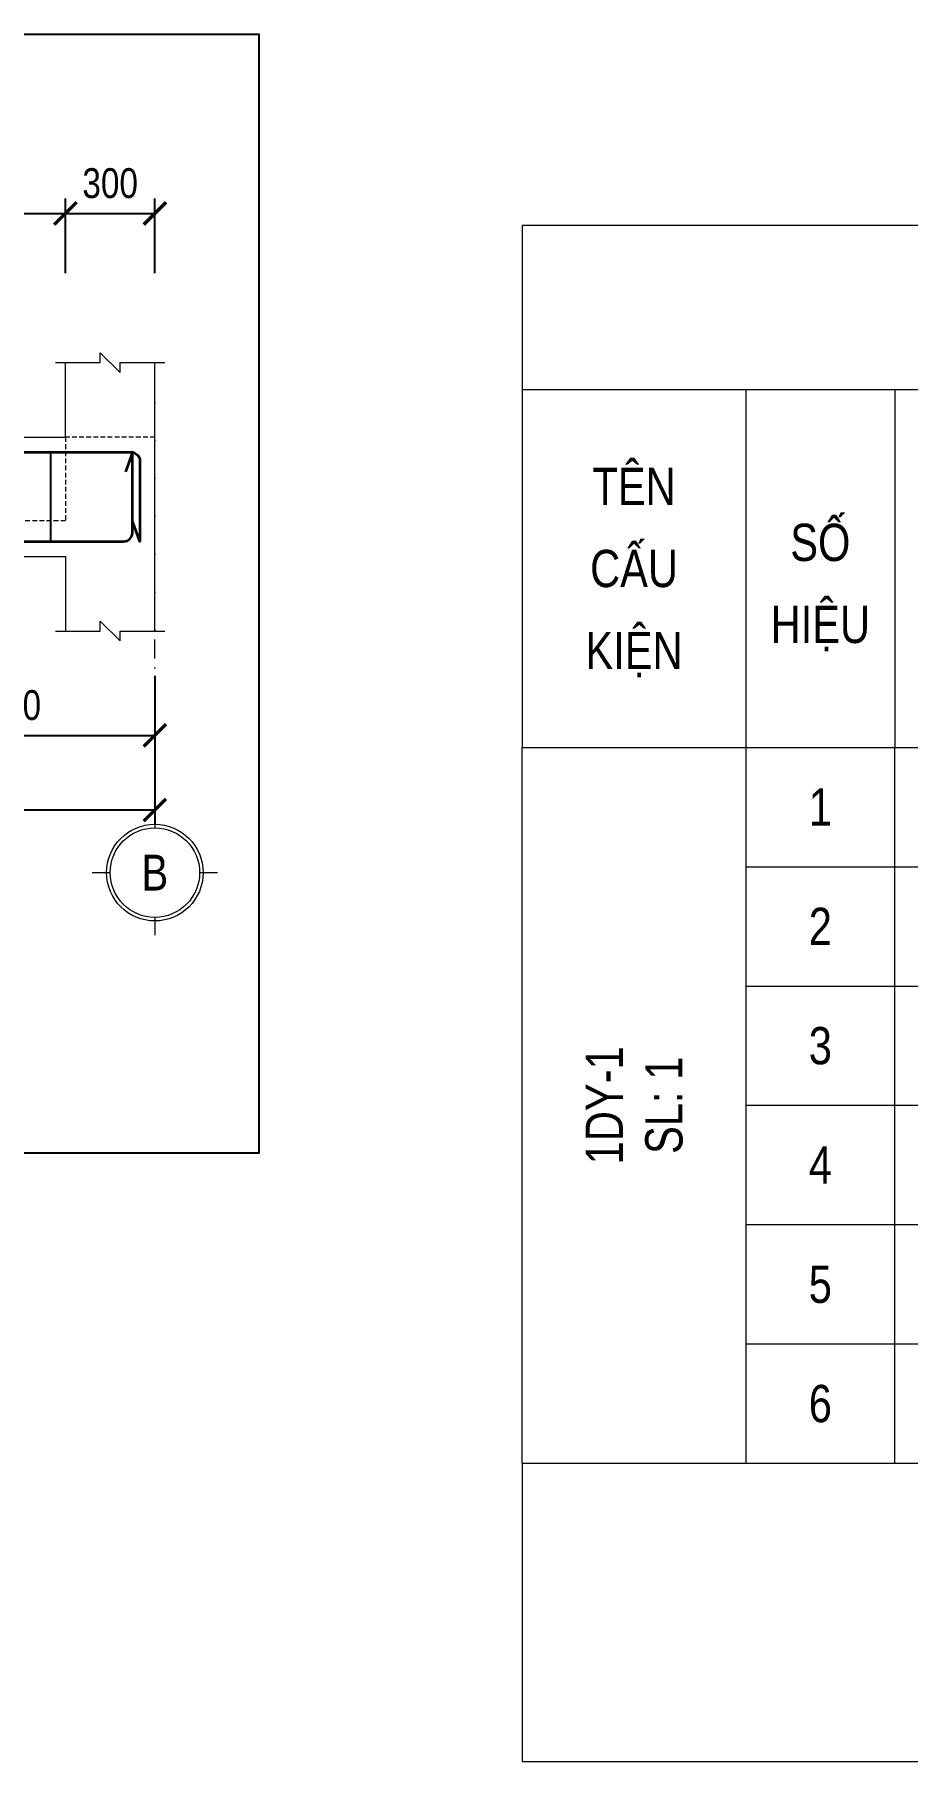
# Model space of a CAD drawing. Extents: x -165145 to 691808, y -202842 to 311040.
# Drawn here: x 219685 to 222615, y -82472 to -76682 of the extents above; entities that cross this region are included whole.
import ezdxf
from ezdxf.enums import TextEntityAlignment as Align

# ---------------------------------------------------------------- set-up
doc = ezdxf.new("R2010")
doc.units = 0
doc.header["$LTSCALE"] = 10
doc.header["$MEASUREMENT"] = 0
doc.linetypes.add('DASHDOT2', pattern=[12.7, 6.35, -3.175, 0, -3.175])
doc.linetypes.add('HIDDEN', pattern=[2.3807, 1.587, -0.7937])
doc.layers.get('0').update_dxf_attribs({"linetype": 'CONTINUOUS'})
doc.layers.get('Defpoints').update_dxf_attribs({"color": 5, "linetype": 'CONTINUOUS'})
for name, color, linetype, lineweight in [('DCE_BaoBeTong', 4, 'CONTINUOUS', 18), ('DCE_Block', 8, 'CONTINUOUS', 9), ('DCE_Dim', 254, 'CONTINUOUS', 9), ('DCE_MCZiCZac', 144, 'CONTINUOUS', 13), ('DCE_NetKhuat', 9, 'HIDDEN', 5), ('Dce_text', 7, 'CONTINUOUS', 13), ('DCE_ThepChu', 1, 'CONTINUOUS', 35), ('DCE_ThepDai', 220, 'CONTINUOUS', 25), ('DCE_Truc', 8, 'DASHDOT2', 13), ('GE_KC_NETTHAY', 2, 'CONTINUOUS', 20)]:
    doc.layers.add(name, color=color, linetype=linetype, lineweight=lineweight)
doc.styles.add('Dce_Text', font='arial.ttf', dxfattribs={"width": 0.8})
doc.dimstyles.new('Dce_50MV', dxfattribs={"dimscale": 50, "dimtxt": 2, "dimasz": 1.5, "dimexe": 1, "dimexo": 2, "dimgap": 1, "dimtad": 1, "dimdec": 0, "dimtxsty": 'Dce_Text', "dimblk": 'ARCHTICK', "dimcen": 2.5, "dimclrd": 8, "dimclre": 8, "dimclrt": 3, "dimadec": 0, "dimazin": 0, "dimtfac": 1, "dimtdec": 0, "dimtix": 1, "dimtmove": 2, "dimatfit": 3, "dimldrblk": 'ARCHTICK', "dimfxl": 4, "dimfxlon": 1, "dimarcsym": 0})

# ---------------------------------------------------------------- blocks, each defined once
blk = doc.blocks.new('Dce_KhTenTruc')
at = {"layer": 'DCE_Block'}
blk.add_circle((0, -3.5), 2.7, dxfattribs=at)
at = {"layer": 'DCE_Block', "color": 3}
blk.add_circle((0, -3.5), 2.5, dxfattribs=at)
at = {"layer": 'DCE_Truc'}
for p, q in [((0, 0), (0, -1)), ((-3.5, -3.5), (-2.5, -3.5)), ((2.5, -3.5), (3.5, -3.5)), ((0, -6), (0, -7))]:
    blk.add_line(p, q, dxfattribs=at)
at = {"layer": 'Dce_text', "color": 2, "style": 'Dce_Text', "width": 0.8}
blk.add_attdef('TRUC', text='', height=2, dxfattribs=at).set_placement((0, -4.5), align=Align.CENTER)
blk = doc.blocks.new('_ArchTick')
at = {"color": 0, "linetype": 'ByBlock', "const_width": 0.15}
blk.add_lwpolyline([(-0.5, -0.5), (0.5, 0.5)], dxfattribs=at)
blk = doc.blocks.new('*D2243')
at = {"layer": 'DCE_Dim', "color": 8, "lineweight": -2, "transparency": 16777216}
for p, q in [((215189.3, -79081.5), (215189.3, -79331.5)), ((220089.3, -79081.5), (220089.3, -79331.5)), ((215189.3, -79281.5), (220089.3, -79281.5))]:
    blk.add_line(p, q, dxfattribs=at)
at = {"layer": 'Defpoints', "color": 0, "transparency": 16777216}
for p in [(215189.3, -78681.5), (220089.3, -78681.5), (220089.3, -79281.5)]:
    blk.add_point(p, dxfattribs=at)
at = {"layer": 'DCE_Dim', "color": 8, "lineweight": -2, "transparency": 16777216, "xscale": 75, "yscale": 75, "zscale": 75, "rotation": 180}
blk.add_blockref('_ArchTick', (215189.3, -79281.5), dxfattribs=at)
at = {"layer": 'DCE_Dim', "color": 8, "lineweight": -2, "transparency": 16777216, "xscale": 75, "yscale": 75, "zscale": 75}
blk.add_blockref('_ArchTick', (220089.3, -79281.5), dxfattribs=at)
at = {"layer": 'DCE_Dim', "color": 3, "transparency": 16777216, "insert": (217639.3, -79180.5), "char_height": 100, "attachment_point": 5, "style": 'Dce_Text'}
blk.add_mtext('4900', dxfattribs=at)
blk = doc.blocks.new('*D2246')
at = {"layer": 'DCE_Dim', "color": 8, "lineweight": -2, "transparency": 16777216}
for p, q in [((219139.3, -78831.5), (219139.3, -79081.5)), ((220089.3, -78831.5), (220089.3, -79081.5)), ((219139.3, -79031.5), (220089.3, -79031.5))]:
    blk.add_line(p, q, dxfattribs=at)
at = {"layer": 'Defpoints', "color": 0, "transparency": 16777216}
for p in [(219139.3, -78681.5), (220089.3, -78681.5), (220089.3, -79031.5)]:
    blk.add_point(p, dxfattribs=at)
at = {"layer": 'DCE_Dim', "color": 8, "lineweight": -2, "transparency": 16777216, "xscale": 75, "yscale": 75, "zscale": 75, "rotation": 180}
blk.add_blockref('_ArchTick', (219139.3, -79031.5), dxfattribs=at)
at = {"layer": 'DCE_Dim', "color": 8, "lineweight": -2, "transparency": 16777216, "xscale": 75, "yscale": 75, "zscale": 75}
blk.add_blockref('_ArchTick', (220089.3, -79031.5), dxfattribs=at)
at = {"layer": 'DCE_Dim', "color": 3, "transparency": 16777216, "insert": (219614.3, -78930.5), "char_height": 100, "attachment_point": 5, "style": 'Dce_Text'}
blk.add_mtext('950', dxfattribs=at)
blk = doc.blocks.new('*D2250')
at = {"layer": 'DCE_Dim', "color": 8, "lineweight": -2, "transparency": 16777216}
for p, q in [((218689.3, -77481.5), (218689.3, -77231.5)), ((219789.3, -77481.5), (219789.3, -77231.5)), ((218689.3, -77281.5), (219789.3, -77281.5))]:
    blk.add_line(p, q, dxfattribs=at)
at = {"layer": 'Defpoints', "color": 0, "transparency": 16777216}
for p in [(219789.3, -77281.5), (218689.3, -77781.5), (219789.3, -77781.5)]:
    blk.add_point(p, dxfattribs=at)
at = {"layer": 'DCE_Dim', "color": 8, "lineweight": -2, "transparency": 16777216, "xscale": 75, "yscale": 75, "zscale": 75, "rotation": 180}
blk.add_blockref('_ArchTick', (218689.3, -77281.5), dxfattribs=at)
at = {"layer": 'DCE_Dim', "color": 8, "lineweight": -2, "transparency": 16777216, "xscale": 75, "yscale": 75, "zscale": 75}
blk.add_blockref('_ArchTick', (219789.3, -77281.5), dxfattribs=at)
at = {"layer": 'DCE_Dim', "color": 3, "transparency": 16777216, "insert": (219239.3, -77180.5), "char_height": 100, "attachment_point": 5, "style": 'Dce_Text'}
blk.add_mtext('1100', dxfattribs=at)
blk = doc.blocks.new('*D2251')
at = {"layer": 'DCE_Dim', "color": 8, "lineweight": -2, "transparency": 16777216}
for p, q in [((219789.3, -77481.5), (219789.3, -77231.5)), ((220089.3, -77481.5), (220089.3, -77231.5)), ((219789.3, -77281.5), (220089.3, -77281.5))]:
    blk.add_line(p, q, dxfattribs=at)
at = {"layer": 'Defpoints', "color": 0, "transparency": 16777216}
for p in [(220089.3, -77281.5), (219789.3, -77781.5), (220089.3, -77781.5)]:
    blk.add_point(p, dxfattribs=at)
at = {"layer": 'DCE_Dim', "color": 8, "lineweight": -2, "transparency": 16777216, "xscale": 75, "yscale": 75, "zscale": 75, "rotation": 180}
blk.add_blockref('_ArchTick', (219789.3, -77281.5), dxfattribs=at)
at = {"layer": 'DCE_Dim', "color": 8, "lineweight": -2, "transparency": 16777216, "xscale": 75, "yscale": 75, "zscale": 75}
blk.add_blockref('_ArchTick', (220089.3, -77281.5), dxfattribs=at)
at = {"layer": 'DCE_Dim', "color": 3, "transparency": 16777216, "insert": (219939.3, -77180.4), "char_height": 100, "attachment_point": 5, "style": 'Dce_Text'}
blk.add_mtext('300', dxfattribs=at)
blk = doc.blocks.new('TKTitle')
at = {"layer": 'DCE_BaoBeTong'}
for p, q in [((15, -11), (15, -35)), ((25, -11), (25, -35))]:
    blk.add_line(p, q, dxfattribs=at)
for points in [[(0, 0), (0, -11), (0, -35), (15, -35), (25, -35), (75, -35), (90, -35), (122.5, -35), (135, -35), (147.5, -35), (167.5, -35), (192.5, -35), (192.5, -11), (192.5, 0), (0, 0)], [(0, -11), (15, -11), (25, -11), (75, -11), (90, -11), (122.5, -11), (147.5, -11), (167.5, -11), (192.5, -11)]]:
    blk.add_lwpolyline(points, dxfattribs=at)
at = {"style": 'Dce_Text', "width": 0.8}
for s, p in [('TÊN', (7.5, -17.5)), ('SỐ', (20, -21.25)), ('CẤU', (7.5, -23)), ('HIỆU', (20, -26.75)), ('KIỆN', (7.5, -28.5))]:
    blk.add_text(s, height=2.5, dxfattribs=at).set_placement(p, align=Align.MIDDLE_CENTER)
blk = doc.blocks.new('TK4')
at = {"layer": 'DCE_BaoBeTong'}
for p, q in [((0, -8), (0, 0)), ((25, -8), (25, 0))]:
    blk.add_line(p, q, dxfattribs=at)
for points in [[(15, -8), (25, -8), (75, -8), (90, -8), (122.5, -8), (135, -8), (147.5, -8), (167.5, -8), (192.5, -8), (192.5, 0)], [(15, 0), (15, -8)]]:
    blk.add_lwpolyline(points, dxfattribs=at)
at = {"layer": 'Dce_text', "color": 2, "style": 'Dce_Text', "width": 0.8, "flags": 4}
for tag, p in [('SH', (20, -4)), ('L2', (50, -4.32)), ('DK', (82.5, -4)), ('sumL', (100, -4)), ('SKC', (116.25, -4)), ('SL', (128.75, -4))]:
    blk.add_attdef(tag, text='', height=2.5, dxfattribs=at).set_placement(p, align=Align.MIDDLE_CENTER)
for tag, p in [('L1', (32.43, -4)), ('Lall', (162.5, -4)), ('KL', (185.5, -4))]:
    blk.add_attdef(tag, text='', height=2.5, dxfattribs=at).set_placement(p, align=Align.MIDDLE_RIGHT)
blk.add_attdef('L3', text='', height=2.5, dxfattribs=at).set_placement((67.48, -4), align=Align.MIDDLE_LEFT)
at = {"layer": 'Dce_text', "color": 2, "style": 'Dce_Text', "width": 0.8}
blk.add_attdef('TSL', text='', height=2.5, dxfattribs=at).set_placement((141.25, -4), align=Align.MIDDLE_CENTER)
blk = doc.blocks.new('TK7')
at = {"layer": 'DCE_BaoBeTong'}
for p, q in [((0, -8), (0, 0)), ((25, -8), (25, 0))]:
    blk.add_line(p, q, dxfattribs=at)
for points in [[(15, -8), (25, -8), (75, -8), (90, -8), (122.5, -8), (135, -8), (147.5, -8), (167.5, -8), (192.5, -8), (192.5, 0)], [(15, 0), (15, -8)]]:
    blk.add_lwpolyline(points, dxfattribs=at)
at = {"layer": 'Dce_text', "color": 2, "style": 'Dce_Text', "width": 0.8, "flags": 4}
for tag, p in [('SH', (20, -4)), ('L2', (50, -4)), ('DK', (82.5, -4)), ('sumL', (100, -4)), ('SKC', (116.25, -4)), ('SL', (128.75, -4))]:
    blk.add_attdef(tag, text='', height=2.5, dxfattribs=at).set_placement(p, align=Align.MIDDLE_CENTER)
for tag, p in [('L1', (32.68, -4)), ('Lall', (162.5, -4)), ('KL', (185.5, -4))]:
    blk.add_attdef(tag, text='', height=2.5, dxfattribs=at).set_placement(p, align=Align.MIDDLE_RIGHT)
blk.add_attdef('L3', text='', height=2.5, dxfattribs=at).set_placement((67.53, -4), align=Align.MIDDLE_LEFT)
at = {"layer": 'Dce_text', "color": 2, "style": 'Dce_Text', "width": 0.8}
blk.add_attdef('TSL', text='', height=2.5, dxfattribs=at).set_placement((141.25, -4), align=Align.MIDDLE_CENTER)
blk = doc.blocks.new('TK1')
at = {"layer": 'DCE_BaoBeTong'}
for p, q in [((0, -8), (0, 0)), ((25, -8), (25, 0))]:
    blk.add_line(p, q, dxfattribs=at)
for points in [[(15, -8), (25, -8), (75, -8), (90, -8), (122.5, -8), (135, -8), (147.5, -8), (167.5, -8), (192.5, -8), (192.5, 0)], [(15, 0), (15, -8)]]:
    blk.add_lwpolyline(points, dxfattribs=at)
at = {"layer": 'Dce_text', "color": 2, "style": 'Dce_Text', "width": 0.8, "flags": 4}
for tag, p in [('SH', (20, -4)), ('L', (50, -4)), ('DK', (82.5, -4)), ('sumL', (100, -4)), ('SKC', (116.25, -4)), ('SL', (128.75, -4))]:
    blk.add_attdef(tag, text='', height=2.5, dxfattribs=at).set_placement(p, align=Align.MIDDLE_CENTER)
at = {"layer": 'Dce_text', "color": 2, "style": 'Dce_Text', "width": 0.8}
blk.add_attdef('TSL', text='', height=2.5, dxfattribs=at).set_placement((141.25, -4), align=Align.MIDDLE_CENTER)
at = {"layer": 'Dce_text', "color": 2, "style": 'Dce_Text', "width": 0.8, "flags": 4}
for tag, p in [('Lall', (162.5, -4)), ('KL', (185.5, -4))]:
    blk.add_attdef(tag, text='', height=2.5, dxfattribs=at).set_placement(p, align=Align.MIDDLE_RIGHT)
blk = doc.blocks.new('TK3')
at = {"layer": 'DCE_BaoBeTong'}
for p, q in [((0, -8), (0, 0)), ((25, -8), (25, 0))]:
    blk.add_line(p, q, dxfattribs=at)
for points in [[(15, -8), (25, -8), (75, -8), (90, -8), (122.5, -8), (135, -8), (147.5, -8), (167.5, -8), (192.5, -8), (192.5, 0)], [(15, 0), (15, -8)]]:
    blk.add_lwpolyline(points, dxfattribs=at)
at = {"layer": 'DCE_BaoBeTong', "color": 2, "style": 'Dce_Text', "width": 0.8}
blk.add_attdef('TSL', text='', height=2.5, dxfattribs=at).set_placement((141.25, -4), align=Align.MIDDLE_CENTER)
at = {"layer": 'Dce_text', "color": 2, "style": 'Dce_Text', "width": 0.8, "flags": 4}
for tag, p in [('SH', (20, -4)), ('L1', (48.94, -4.19)), ('DK', (82.5, -4)), ('sumL', (100, -4)), ('SKC', (116.25, -4)), ('SL', (128.75, -4))]:
    blk.add_attdef(tag, text='', height=2.5, dxfattribs=at).set_placement(p, align=Align.MIDDLE_CENTER)
blk.add_attdef('L2', text='', height=2.5, dxfattribs=at).set_placement((67.26, -4), align=Align.MIDDLE_LEFT)
for tag, p in [('Lall', (162.5, -4)), ('KL', (185.5, -4))]:
    blk.add_attdef(tag, text='', height=2.5, dxfattribs=at).set_placement(p, align=Align.MIDDLE_RIGHT)
blk = doc.blocks.new('TK9')
at = {"layer": 'DCE_BaoBeTong'}
for p, q in [((0, -8), (0, 0)), ((25, -8), (25, 0))]:
    blk.add_line(p, q, dxfattribs=at)
for points in [[(15, -8), (25, -8), (75, -8), (90, -8), (122.5, -8), (135, -8), (147.5, -8), (167.5, -8), (192.5, -8), (192.5, 0)], [(15, 0), (15, -8)]]:
    blk.add_lwpolyline(points, dxfattribs=at)
at = {"layer": 'Dce_text', "color": 2, "style": 'Dce_Text', "width": 0.8, "flags": 4}
for tag, p in [('SH', (20, -4)), ('DK', (82.5, -4)), ('sumL', (100, -4)), ('SKC', (116.25, -4)), ('SL', (128.75, -4))]:
    blk.add_attdef(tag, text='', height=2.5, dxfattribs=at).set_placement(p, align=Align.MIDDLE_CENTER)
at = {"layer": 'Dce_text', "color": 2, "style": 'Dce_Text', "width": 0.8}
for tag, p in [('L1', (49.34, -3.76)), ('TSL', (141.25, -4))]:
    blk.add_attdef(tag, text='', height=2.5, dxfattribs=at).set_placement(p, align=Align.MIDDLE_CENTER)
blk.add_attdef('L2', text='', height=2.5, dxfattribs=at).set_placement((58.47, -3.76), align=Align.MIDDLE_LEFT)
at = {"layer": 'Dce_text', "color": 2, "style": 'Dce_Text', "width": 0.8, "flags": 4}
for tag, p in [('Lall', (162.5, -4)), ('KL', (185.5, -4))]:
    blk.add_attdef(tag, text='', height=2.5, dxfattribs=at).set_placement(p, align=Align.MIDDLE_RIGHT)
at = {"layer": 'Dce_text', "color": 2, "style": 'Dce_Text', "width": 0.8}
blk.add_attdef('M', text='', height=2.5, dxfattribs=at).set_placement((38.78, -5.47), align=Align.MIDDLE_RIGHT)
blk = doc.blocks.new('TenCauKien')
at = {"layer": 'Dce_text', "style": 'Dce_Text', "width": 0.8}
for tag, p in [('TENCAUKIEN', (-2, 0)), ('SOCAUKIEN', (2, 0))]:
    blk.add_attdef(tag, text='', height=2.5, rotation=90, dxfattribs=at).set_placement(p, align=Align.MIDDLE_CENTER)

msp = doc.modelspace()

# ---------------------------------------------------------------- linework, layer by layer
at = {"layer": 'DCE_BaoBeTong'}
for p, q in [((221322.2093, -81471.68954), (222072.2093, -81471.68954)), ((221322.2093, -81471.68954), (221322.2093, -82471.68954)), ((221322.2093, -82471.68954), (230947.2093, -82471.68954))]:
    msp.add_line(p, q, dxfattribs=at)
for points in [[(219789.33781, -78031.52718), (219789.33781, -77781.52718)], [(220089.33781, -78681.52718), (220089.33781, -77781.52718)], [(215409.33781, -78031.52718), (219789.33781, -78031.52718)], [(215409.33781, -78431.52718), (219789.33781, -78431.52718)], [(219789.33781, -78431.52718), (219789.33781, -78681.52718)], [(221322.2093, -81471.68954), (222072.2093, -81471.68954)]]:
    msp.add_lwpolyline(points, dxfattribs=at)
at = {"layer": 'DCE_MCZiCZac'}
for points in [[(219756.00448, -77781.52718), (219906.00448, -77781.52718), (219906.00448, -77748.19385), (219972.67115, -77814.86052), (219972.67115, -77781.52718), (220122.67115, -77781.52718)], [(219756.00448, -78681.52718), (219906.00448, -78681.52718), (219906.00448, -78648.19385), (219972.67115, -78714.86052), (219972.67115, -78681.52718), (220122.67115, -78681.52718)]]:
    msp.add_lwpolyline(points, dxfattribs=at)
at = {"layer": 'DCE_NetKhuat'}
msp.add_lwpolyline([(220089.33781, -78311.52718), (220089.33781, -78031.52718), (219789.33781, -78031.52718), (219789.33781, -78311.52718), (215409.33781, -78311.52718), (215409.33781, -78031.52718), (215189.33781, -78031.52718), (215189.33781, -78311.52718)], dxfattribs=at)
at = {"layer": 'DCE_ThepChu'}
for points in [[(215263.27922, -78315.7487), (215239.33781, -78381.52718), (215239.33781, -78111.52718, -0.3926990817), (215269.33781, -78081.52718), (220009.33781, -78081.52718, -0.3926990817), (220039.33781, -78111.52718), (220039.33781, -78381.52718), (220015.3964, -78315.7487)], [(215288.27922, -78147.30567), (215264.33781, -78081.52718), (215264.33781, -78351.52718, 0.3926990817), (215294.33781, -78381.52718), (219984.33781, -78381.52718, 0.3926990817), (220014.33781, -78351.52718), (220014.33781, -78081.52718), (219990.3964, -78147.30567)], [(218755.1163, -78105.46859), (218689.33781, -78081.52718), (220009.33781, -78081.52718, -0.3926990817), (220039.33781, -78111.52718), (220039.33781, -78381.52718), (220015.3964, -78315.7487)]]:
    msp.add_lwpolyline(points, format="xyb", dxfattribs=at)
at = {"layer": 'DCE_ThepDai'}
msp.add_lwpolyline([(219739.33781, -78081.52718), (219739.33781, -78381.52718)], dxfattribs=at)
at = {"layer": 'DCE_Truc'}
msp.add_lwpolyline([(220089.33781, -79281.52718), (220089.33781, -77781.52718)], dxfattribs=at)
at = {"layer": 'Defpoints'}
msp.add_lwpolyline([(214339.33781, -76681.52718), (214339.33781, -80431.52718), (220439.33781, -80431.52718), (220439.33781, -76681.52718)], close=True, dxfattribs=at)

# ---------------------------------------------------------------- block references
at = {"layer": 'DCE_Truc', "xscale": 60, "yscale": 60, "zscale": 60}
msp.add_blockref('Dce_KhTenTruc', (220089.33781, -79281.52718), dxfattribs=at).add_auto_attribs({'TRUC': 'B'})
at = {"layer": 'GE_KC_NETTHAY', "xscale": 50, "yscale": 50, "zscale": 50}
msp.add_blockref('TKTitle', (221322.2093, -77321.68954), dxfattribs=at)
at = {"layer": 'GE_KC_NETTHAY'}
ref = msp.add_blockref('TK4', (221322.2093, -79071.68954), dxfattribs=dict(at, xscale=50, yscale=50, zscale=50))
ref.add_attrib('SH', '1', dxfattribs={"layer": 'Dce_text', "color": 2, "height": 125, "style": 'Dce_Text', "width": 0.8}).set_placement((222322.2093, -79271.68954), align=Align.MIDDLE_CENTER)
ref = msp.add_blockref('TK7', (221322.2093, -79471.68954), dxfattribs=dict(at, xscale=50, yscale=50, zscale=50))
ref.add_attrib('SH', '2', dxfattribs={"layer": 'Dce_text', "color": 2, "height": 125, "style": 'Dce_Text', "width": 0.8}).set_placement((222322.2093, -79671.68954), align=Align.MIDDLE_CENTER)
ref = msp.add_blockref('TK1', (221322.2093, -79871.68954), dxfattribs=dict(at, xscale=50, yscale=50, zscale=50))
ref.add_attrib('SH', '3', dxfattribs={"layer": 'Dce_text', "color": 2, "height": 125, "style": 'Dce_Text', "width": 0.8}).set_placement((222322.2093, -80071.68954), align=Align.MIDDLE_CENTER)
at = {"layer": 'GE_KC_NETTHAY', "xscale": 50, "yscale": 50, "zscale": 50}
msp.add_blockref('TenCauKien', (221697.2093, -80271.68954), dxfattribs=at).add_auto_attribs({'SOCAUKIEN': 'SL: 1', 'TENCAUKIEN': '1DY-1'})
at = {"layer": 'GE_KC_NETTHAY'}
ref = msp.add_blockref('TK3', (221322.2093, -80271.68954), dxfattribs=dict(at, xscale=50, yscale=50, zscale=50))
ref.add_attrib('SH', '4', dxfattribs={"layer": 'Dce_text', "color": 2, "height": 125, "style": 'Dce_Text', "width": 0.8}).set_placement((222322.2093, -80471.68954), align=Align.MIDDLE_CENTER)
ref = msp.add_blockref('TK3', (221322.2093, -80671.68954), dxfattribs=dict(at, xscale=50, yscale=50, zscale=50))
ref.add_attrib('SH', '5', dxfattribs={"layer": 'Dce_text', "color": 2, "height": 125, "style": 'Dce_Text', "width": 0.8}).set_placement((222322.2093, -80871.68954), align=Align.MIDDLE_CENTER)
ref = msp.add_blockref('TK9', (221322.2093, -81071.68954), dxfattribs=dict(at, xscale=50, yscale=50, zscale=50))
ref.add_attrib('SH', '6', dxfattribs={"layer": 'Dce_text', "color": 2, "height": 125, "style": 'Dce_Text', "width": 0.8}).set_placement((222322.2093, -81271.68954), align=Align.MIDDLE_CENTER)

# ---------------------------------------------------------------- dimensions: what is measured, and where the dimension line sits
at = {"layer": 'DCE_Dim'}
for base, p1, p2, picture, middle in [((219789.33781, -77281.52718), (218689.33781, -77781.52718), (219789.33781, -77781.52718), '*D2250', (219239.33781, -77180.46989)), ((220089.33781, -77281.52718), (219789.33781, -77781.52718), (220089.33781, -77781.52718), '*D2251', (219939.33781, -77180.43578)), ((220089.33781, -79281.52718), (215189.33781, -78681.52718), (220089.33781, -78681.52718), '*D2243', (217639.33781, -79180.46989)), ((220089.33781, -79031.52718), (219139.33781, -78681.52718), (220089.33781, -78681.52718), '*D2246', (219614.33781, -78930.46989))]:
    dim = msp.add_linear_dim(base=base, p1=p1, p2=p2, dimstyle='Dce_50MV', dxfattribs=at)
    dim.commit()
    dim.dimension.update_dxf_attribs({"geometry": picture, "text_midpoint": middle})

doc.saveas('drawing.dxf')
